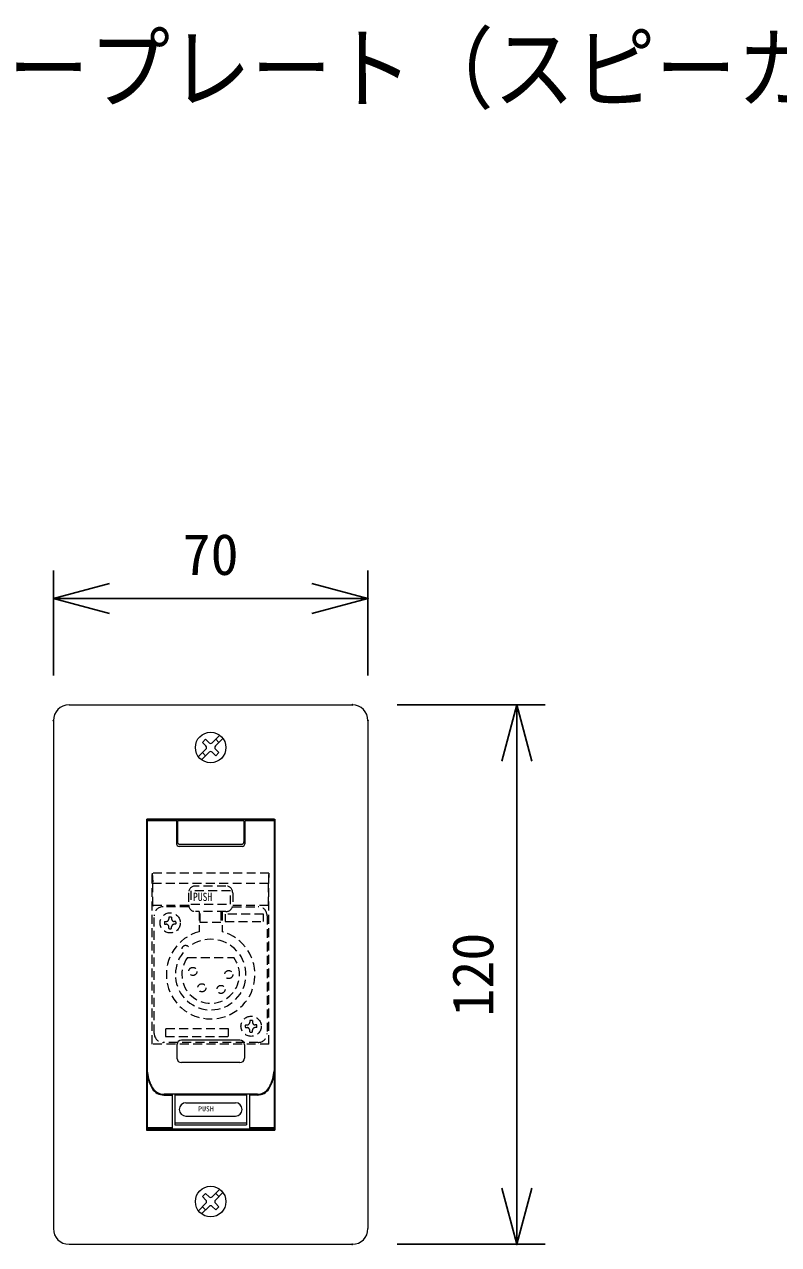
# Model space of a CAD drawing. Units: millimetres, scale not verified. Extents: x -62 to 63, y -57 to 57.
# Drawn here: x -20.4 to 13.2, y 2.5 to 56.8 of the extents above; entities that cross this region are included whole.
import ezdxf
from ezdxf.enums import TextEntityAlignment as Align

# ---------------------------------------------------------------- set-up
doc = ezdxf.new("R2010")
doc.units = ezdxf.units.MM
doc.header["$LTSCALE"] = 0.125
doc.header["$PDMODE"] = 32
doc.header["$PDSIZE"] = 0.025
doc.linetypes.add('USER1', pattern=[4.7625, 3.175, -1.5875])
for name, color, linetype in [('0-0_0', 7, 'Continuous'), ('0-1_Defpoints', 7, 'Continuous'), ('0-4_MOJI1', 7, 'Continuous'), ('0-6_SUNPO', 7, 'Continuous')]:
    doc.layers.add(name, color=color, linetype=linetype)
doc.layers.add('0-2_GAIKEI', color=1, linetype='Continuous', lineweight=18)
doc.styles.add('ＭＳ ゴシック', font='')
doc.styles.get('ＭＳ ゴシック').set_extended_font_data('MS Gothic')

# ---------------------------------------------------------------- blocks, each defined once
blk = doc.blocks.new('_Open30')
at = {"layer": '0-0_0'}
blk.add_line((0, 0), (-1, 0), dxfattribs=at)
blk.add_lwpolyline([(-1, 0.26795), (0, 0), (-1, -0.26795)], dxfattribs=at)
blk = doc.blocks.new('D3')
at = {"layer": '0-1_Defpoints'}
for p in [(188.4123, 344.763), (174.4123, 339.3343), (188.4123, 339.3343)]:
    blk.add_point(p, dxfattribs=at)
at = {"layer": '0-6_SUNPO'}
for p, q in [((174.4123, 341.3343), (174.4123, 346.013)), ((188.4123, 341.3343), (188.4123, 346.013)), ((176.9123, 344.763), (185.9123, 344.763))]:
    blk.add_line(p, q, dxfattribs=at)
at = {"layer": '0-6_SUNPO', "xscale": 2.5, "yscale": 2.5, "rotation": 180}
blk.add_blockref('_Open30', (174.4123, 344.763), dxfattribs=at)
at = {"layer": '0-6_SUNPO', "xscale": 2.5, "yscale": 2.5}
blk.add_blockref('_Open30', (188.4123, 344.763), dxfattribs=at)
at = {"layer": '0-6_SUNPO', "style": 'ＭＳ ゴシック'}
blk.add_text('70', height=1.833, dxfattribs=at).set_placement((180.1623, 345.263), align=Align.BOTTOM_LEFT)
blk = doc.blocks.new('D4')
at = {"layer": '0-1_Defpoints'}
for p in [(187.7123, 340.0352), (187.7123, 316.0352), (195.0412, 316.0352)]:
    blk.add_point(p, dxfattribs=at)
at = {"layer": '0-6_SUNPO'}
for p, q in [((189.7123, 340.0352), (196.2912, 340.0352)), ((195.0412, 337.5352), (195.0412, 318.5352)), ((189.7123, 316.0352), (196.2912, 316.0352))]:
    blk.add_line(p, q, dxfattribs=at)
at = {"layer": '0-6_SUNPO', "xscale": 2.5, "yscale": 2.5}
for p, rotation in [((195.0412, 340.0352), 90), ((195.0412, 316.0352), 270)]:
    blk.add_blockref('_Open30', p, dxfattribs=dict(at, rotation=rotation))
at = {"layer": '0-6_SUNPO', "style": 'ＭＳ ゴシック'}
blk.add_text('120', height=1.833, rotation=90, dxfattribs=at).set_placement((194.5412, 326.1602), align=Align.BOTTOM_LEFT)

msp = doc.modelspace()

# ---------------------------------------------------------------- linework, layer by layer
at = {"layer": '0-2_GAIKEI', "color": 7}
for p, q in [((-18.3815, 26.5342), (-5.7815, 26.5342)), ((-19.0815, 25.8334), (-19.0815, 3.2342)), ((-5.0815, 25.8342), (-5.0815, 3.2342)), ((-18.3815, 2.5342), (-5.7815, 2.5342))]:
    msp.add_line(p, q, dxfattribs=at)
at = {"layer": '0-2_GAIKEI'}
for p, q in [((-12.4492, 24.8605), (-12.3078, 25.0019)), ((-12.1522, 24.8463), (-12.3078, 25.0019)), ((-12.0108, 24.8463), (-11.6766, 25.1805)), ((-11.8694, 24.7049), (-11.5352, 25.0391)), ((-11.7151, 24.8618), (-11.8548, 25.0015)), ((-12.6278, 24.2293), (-12.2936, 24.5635)), ((-12.2936, 24.7049), (-12.4492, 24.8605)), ((-11.7138, 24.4079), (-11.8694, 24.5635)), ((-12.4864, 24.0879), (-12.1522, 24.422)), ((-12.3057, 24.2645), (-12.4492, 24.4079)), ((-11.8552, 24.2665), (-12.0108, 24.422)), ((-11.8552, 24.2665), (-11.7138, 24.4079)), ((-14.9315, 21.4542), (-14.9315, 7.6142)), ((-14.9315, 21.4542), (-9.2315, 21.4542)), ((-9.2604, 21.4421), (-14.9004, 21.4421)), ((-14.9004, 21.4421), (-14.9004, 7.6542)), ((-14.9004, 21.3862), (-13.5804, 21.3862)), ((-13.6004, 21.392), (-13.6004, 20.3556)), ((-13.5601, 21.3743), (-13.5601, 20.4342)), ((-10.6006, 21.3743), (-13.5601, 21.3743)), ((-10.6006, 21.3743), (-10.6006, 20.4342)), ((-10.5604, 21.392), (-9.2704, 21.392)), ((-10.5604, 21.392), (-10.5604, 20.3556)), ((-9.2604, 21.4421), (-9.2604, 7.6542)), ((-9.2315, 21.4542), (-9.2315, 7.6142)), ((-10.6804, 20.2356), (-13.4804, 20.2356)), ((-13.4601, 20.3342), (-10.7006, 20.3342)), ((-13.5804, 11.4156), (-13.5804, 10.8156)), ((-10.7804, 11.6156), (-13.3804, 11.6156)), ((-10.5804, 11.4156), (-10.5804, 10.8156)), ((-10.7804, 10.6156), (-13.3804, 10.6156)), ((-14.1675, 9.1742), (-13.8004, 9.1742)), ((-10.0028, 9.2156), (-14.158, 9.2156)), ((-13.8004, 9.2156), (-13.8004, 7.6542)), ((-13.6804, 9.2156), (-13.6804, 7.8542)), ((-10.4804, 9.1742), (-13.6804, 9.1742)), ((-13.1804, 8.8342), (-10.9804, 8.8342)), ((-12.4304, 9.1742), (-12.4304, 9.2156)), ((-11.7304, 9.1742), (-11.7304, 9.2156)), ((-10.4804, 9.2156), (-10.4804, 7.8542)), ((-10.3604, 9.2156), (-10.3604, 7.6542)), ((-9.9932, 9.1742), (-10.3604, 9.1742)), ((-13.1804, 8.2342), (-10.9804, 8.2342)), ((-14.9315, 7.6142), (-9.2315, 7.6142)), ((-13.8004, 7.7226), (-14.9004, 7.7226)), ((-9.2604, 7.6542), (-14.9004, 7.6542)), ((-10.4804, 7.9226), (-13.6804, 7.9226)), ((-13.6804, 7.8542), (-10.4804, 7.8542)), ((-9.2604, 7.7226), (-10.3604, 7.7226)), ((-12.0108, 4.6463), (-11.6766, 4.9805)), ((-12.6278, 4.0293), (-12.2936, 4.3635)), ((-12.4492, 4.6605), (-12.3078, 4.8019)), ((-12.2936, 4.5049), (-12.4492, 4.6605)), ((-12.1522, 4.6463), (-12.3078, 4.8019)), ((-11.8694, 4.5049), (-11.5352, 4.8391)), ((-11.7138, 4.2079), (-11.8694, 4.3635)), ((-11.7151, 4.6618), (-11.8548, 4.8015)), ((-12.4864, 3.8879), (-12.1522, 4.222)), ((-12.3057, 4.0645), (-12.4492, 4.2079)), ((-11.8552, 4.0665), (-12.0108, 4.222)), ((-11.8552, 4.0665), (-11.7138, 4.2079))]:
    msp.add_line(p, q, dxfattribs=at)
at = {"layer": '0-2_GAIKEI', "linetype": 'USER1'}
for p, q in [((-14.6776, 19.0461), (-14.6497, 18.5842)), ((-14.6776, 11.4381), (-14.6776, 19.0461)), ((-9.4854, 19.0461), (-14.6776, 19.0461)), ((-9.4854, 19.0461), (-9.5133, 18.5842)), ((-9.4854, 11.4381), (-9.4854, 19.0461)), ((-14.6497, 17.6023), (-14.6497, 18.5842)), ((-9.5133, 18.5842), (-14.6497, 18.5842)), ((-11.4015, 18.4742), (-12.7615, 18.4742)), ((-9.5133, 17.6023), (-9.5133, 18.5842)), ((-13.0615, 18.1742), (-13.0615, 17.6342)), ((-11.1015, 18.1742), (-11.1015, 17.6342)), ((-13.0598, 17.6023), (-14.6497, 17.6023)), ((-14.6497, 17.6023), (-14.6315, 17.5842)), ((-13.0506, 17.5542), (-14.1915, 17.5542)), ((-11.1124, 17.5542), (-9.9715, 17.5542)), ((-9.5133, 17.6023), (-11.1032, 17.6023)), ((-14.5915, 11.9142), (-14.5915, 17.1542)), ((-14.1345, 16.8942), (-14.0615, 16.8942)), ((-13.9415, 17.0872), (-13.9415, 17.0142)), ((-13.8215, 17.0872), (-13.8215, 17.0142)), ((-13.6285, 16.8942), (-13.7015, 16.8942)), ((-11.4015, 17.3342), (-12.7615, 17.3342)), ((-12.5915, 17.3342), (-12.5915, 16.4412)), ((-12.5415, 16.8542), (-12.5415, 17.3342)), ((-11.6215, 16.8542), (-12.5415, 16.8542)), ((-11.6215, 17.3342), (-11.6215, 16.8542)), ((-11.5715, 17.3342), (-11.5715, 16.4412)), ((-11.4315, 17.2142), (-11.4315, 16.8942)), ((-9.7315, 17.2142), (-11.4315, 17.2142)), ((-11.4315, 16.8942), (-9.7315, 16.8942)), ((-9.7315, 16.8942), (-9.7315, 17.2142)), ((-9.5715, 17.1542), (-9.5715, 11.9142)), ((-14.1345, 16.7742), (-14.0615, 16.7742)), ((-13.9415, 16.5812), (-13.9415, 16.6542)), ((-13.8215, 16.5812), (-13.8215, 16.6542)), ((-13.6285, 16.7742), (-13.7015, 16.7742)), ((-13.1115, 15.2942), (-11.0516, 15.2942)), ((-10.3415, 12.4872), (-10.3415, 12.4142)), ((-10.2215, 12.4872), (-10.2215, 12.4142)), ((-10.5345, 12.2942), (-10.4615, 12.2942)), ((-10.5345, 12.1742), (-10.4615, 12.1742)), ((-10.3415, 11.9812), (-10.3415, 12.0542)), ((-10.2215, 11.9812), (-10.2215, 12.0542)), ((-10.0285, 12.2942), (-10.1015, 12.2942)), ((-10.0285, 12.1742), (-10.1015, 12.1742)), ((-9.4854, 11.4381), (-14.6776, 11.4381)), ((-9.9715, 11.5142), (-14.1915, 11.5142))]:
    msp.add_line(p, q, dxfattribs=at)
for points in [[(-12.9615, 17.6622), (-11.2015, 17.6622), (-11.2015, 18.2622), (-12.9615, 18.2622)], [(-14.0935, 11.7802), (-11.2935, 11.7802), (-11.2935, 12.1202), (-14.0935, 12.1202)]]:
    msp.add_lwpolyline(points, close=True, dxfattribs=at)
at = {"layer": '0-2_GAIKEI'}
for centre in [(-12.0815, 24.6342), (-12.0815, 4.4342)]:
    msp.add_circle(centre, 0.68, dxfattribs=at)
at = {"layer": '0-2_GAIKEI', "linetype": 'USER1'}
for centre, radius in [((-13.8815, 16.8342), 0.45), ((-12.8739, 14.6739), 0.18), ((-11.2769, 14.5342), 0.18), ((-12.4723, 13.9458), 0.18), ((-11.62, 13.8751), 0.18), ((-10.2815, 12.2342), 0.45)]:
    msp.add_circle(centre, radius, dxfattribs=at)
at = {"layer": '0-2_GAIKEI', "color": 7}
for centre, start, end in [((-18.3815, 25.8342), 89.99998, 179.99997), ((-5.7815, 25.8342), 0, 89.99998), ((-18.3815, 3.2342), 180.00003, 270.00003), ((-5.7815, 3.2342), 270.00003, 0)]:
    msp.add_arc(centre, 0.7, start, end, dxfattribs=at)
at = {"layer": '0-2_GAIKEI'}
for centre, radius, start, end in [((-12.3643, 24.6342), 0.1, 314.99945, 45.00054), ((-12.0815, 24.917), 0.1, 224.99944, 314.99954), ((-12.0815, 24.3513), 0.1, 45.00042, 135.0006), ((-11.7986, 24.6342), 0.1, 134.99986, 225.00012), ((-13.4804, 20.3556), 0.12, 180, 270), ((-13.4601, 20.4342), 0.1, 180, 270), ((-10.7006, 20.4342), 0.1, 270, 0), ((-10.6804, 20.3556), 0.12, 270, 0), ((-13.3804, 11.4156), 0.2, 90, 180), ((-10.7804, 11.4156), 0.2, 0, 90), ((-13.3804, 10.8156), 0.2, 180, 270), ((-10.7804, 10.8156), 0.2, 270, 0), ((-13.4004, 10.2448), 1.5, 180, 211.52587), ((-13.3908, 10.2862), 1.5, 184.37696, 211.52593), ((-10.7699, 10.2862), 1.5, 328.47413, 355.62304), ((-10.7604, 10.2448), 1.5, 328.47413, 0), ((-14.1675, 9.7742), 0.6, 211.52582, 270), ((-14.158, 9.8156), 0.6, 211.52588, 270), ((-10.0028, 9.8156), 0.6, 270, 328.47418), ((-9.9932, 9.7742), 0.6, 270, 328.47418), ((-13.1804, 8.5342), 0.3, 90, 270), ((-10.9804, 8.5342), 0.3, 270, 90), ((-12.3643, 4.4342), 0.1, 314.99945, 45.00054), ((-12.0815, 4.717), 0.1, 224.99944, 314.99954), ((-11.7986, 4.4342), 0.1, 134.99986, 225.00012), ((-12.0815, 4.1513), 0.1, 45.00042, 135.0006)]:
    msp.add_arc(centre, radius, start, end, dxfattribs=at)
at = {"layer": '0-2_GAIKEI', "linetype": 'USER1'}
for centre, radius, start, end in [((-12.7615, 18.1742), 0.3, 90, 180), ((-11.4015, 18.1742), 0.3, 0, 90), ((-14.1915, 17.1542), 0.4, 90, 180), ((-12.7615, 17.6342), 0.3, 180, 270), ((-11.4015, 17.6342), 0.3, 270, 0), ((-9.9715, 17.1542), 0.4, 0, 90), ((-13.8815, 16.8342), 0.26, 166.65764, 193.34236), ((-14.0615, 17.0142), 0.12, 270, 0), ((-13.8815, 16.8342), 0.26, 76.65764, 103.34236), ((-13.7015, 17.0142), 0.12, 180, 270), ((-13.8815, 16.8342), 0.26, 346.65764, 13.34236), ((-14.0615, 16.6542), 0.12, 0, 90), ((-12.0815, 14.5342), 1.974, 104.97269, 75.02731), ((-13.8815, 16.8342), 0.26, 256.65764, 283.34236), ((-13.7015, 16.6542), 0.12, 90, 180), ((-12.0815, 14.5342), 1.572, 141.3916, 128.60841), ((-13.1962, 15.6489), 0.1756, 40.36223, 229.63777), ((-12.0815, 14.5342), 1.28, 143.57643, 36.42357), ((-10.2815, 12.2342), 0.26, 76.65764, 103.34236), ((-10.2815, 12.2342), 0.26, 166.65764, 193.34236), ((-10.4615, 12.4142), 0.12, 270, 0), ((-10.4615, 12.0542), 0.12, 0, 90), ((-10.2815, 12.2342), 0.26, 256.65764, 283.34236), ((-10.1015, 12.4142), 0.12, 180, 270), ((-10.1015, 12.0542), 0.12, 90, 180), ((-10.2815, 12.2342), 0.26, 346.65764, 13.34236), ((-14.1915, 11.9142), 0.4, 180, 270), ((-9.9715, 11.9142), 0.4, 270, 0)]:
    msp.add_arc(centre, radius, start, end, dxfattribs=at)

# ---------------------------------------------------------------- block references
at = {"layer": '0-6_SUNPO'}
for name in ['D3', 'D4']:
    msp.add_blockref(name, (-193.4938, -313.501), dxfattribs=at)

# ---------------------------------------------------------------- texts
at = {"layer": '0-2_GAIKEI', "color": 7, "style": 'ＭＳ ゴシック', "width": 0.85}
msp.add_text('PUSH', height=0.3666, dxfattribs=at).set_placement((-12.8654, 17.6982), align=Align.BOTTOM_LEFT)
at = {"layer": '0-2_GAIKEI', "color": 7, "style": 'ＭＳ ゴシック'}
msp.add_text('PUSH', height=0.2199, dxfattribs=at).set_placement((-12.6354, 8.3842), align=Align.BOTTOM_LEFT)
at = {"layer": '0-4_MOJI1', "style": 'ＭＳ ゴシック', "width": 0.9}
msp.add_text('コネクタープレート（スピーカー用ＸＬＲメス）', height=2.933, dxfattribs=at).set_placement((-35.4938, 52.499), align=Align.BOTTOM_LEFT)

doc.saveas('drawing.dxf')
